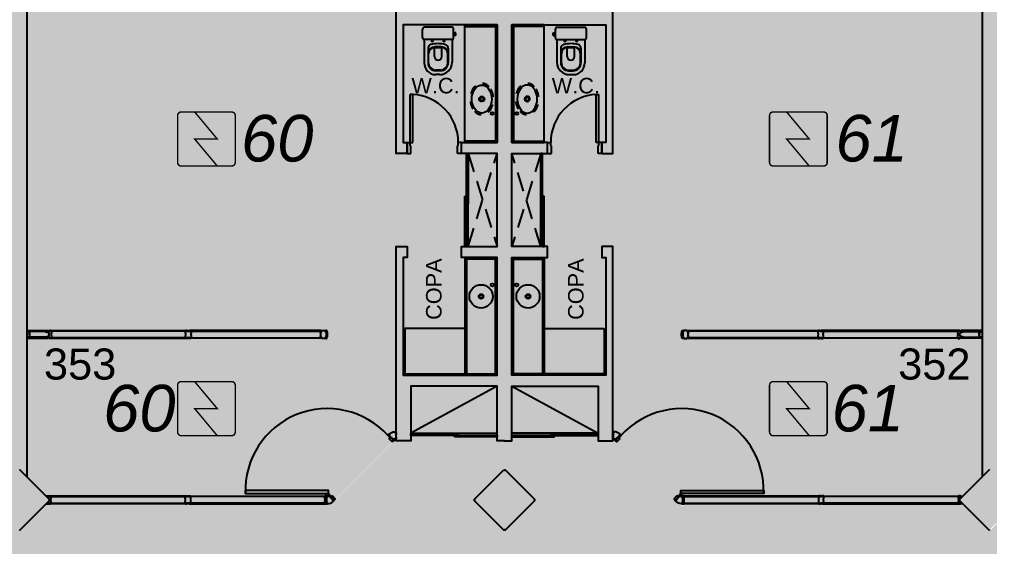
# Model space of a CAD drawing. Header units: metres. Extents: x -331 to 2982, y 362 to 2539.
# Drawn here: x 815.37 to 827.87, y 2226.21 to 2233 of the extents above; entities that cross this region are included whole.
import ezdxf

# ---------------------------------------------------------------- set-up
doc = ezdxf.new("R2010")
doc.units = ezdxf.units.M
for name, pattern in [('DASHED2', [0.375, 0.25, -0.125]), ('XR_BL2_3 PAV$0$CONTINUOUS', [0]), ('XR_BL2_3 PAV$0$HIDDEN', [0.375, 0.25, -0.125])]:
    doc.linetypes.add(name, pattern=pattern)
doc.layers.add('_corredores', color=251, linetype='Continuous', plot=False)
doc.layers.add('_salas', color=251, linetype='Continuous', plot=False)
for name, color, linetype in [('ALV', 251, 'Continuous'), ('CX', 251, 'Continuous'), ('DET. FUMAÇA', 1, 'Continuous'), ('Detector_antigo', 84, 'Continuous'), ('Div', 251, 'Continuous'), ('Est', 251, 'Continuous'), ('Mob', 251, 'Continuous'), ('Proj', 251, 'DASHED2'), ('Texto_Salas', 251, 'Continuous'), ('vid', 251, 'Continuous')]:
    doc.layers.add(name, color=color, linetype=linetype)
doc.styles.add('ARIAL', font='arial.ttf')
doc.styles.add('X3G_ENTITY_1416C41F', font='arial.ttf', dxfattribs={"height": 0.6})
doc.styles.add('X3G_ENTITY_1422846B', font='arial.ttf', dxfattribs={"height": 0.4})
doc.styles.add('X3G_ENTITY_142284FC', font='arial.ttf', dxfattribs={"height": 0.4})

# ---------------------------------------------------------------- blocks, each defined once
blk = doc.blocks.new('Detector de fumaça')
at = {"layer": 'DET. FUMAÇA', "linetype": 'Continuous', "lineweight": 15, "const_width": 0.0187}
blk.add_lwpolyline([(774.599, 539.816), (775.249, 539.816, -0.414214), (775.296, 539.769), (775.296, 539.167, -0.414214), (775.249, 539.12), (774.599, 539.12, -0.414214), (774.553, 539.167), (774.553, 539.769, -0.414214)], format="xyb", close=True, dxfattribs=at)
blk.add_lwpolyline([(774.773, 539.816), (775.064, 539.468), (774.773, 539.468), (775.064, 539.12)], dxfattribs=at)

msp = doc.modelspace()

# ---------------------------------------------------------------- hatches: boundary and pattern name
at = {"layer": '_corredores', "transparency": 33554508}
h = msp.add_hatch(color=256, dxfattribs=at)
h.dxf.hatch_style = 1
h.paths.add_polyline_path([(851.611, 2224.542), (870.381, 2224.542), (870.381, 2226.378), (870.191, 2226.378), (870.191, 2226.575), (870.005, 2226.762), (866.306, 2226.763), (866.29, 2226.729), (866.185, 2226.811), (865.424, 2227.572), (863.996, 2227.572), (862.567, 2227.572), (861.757, 2226.763), (861.722, 2226.763), (861.718, 2226.762), (861.705, 2226.761), (861.687, 2226.761), (858.092, 2226.763), (857.746, 2226.416), (857.399, 2226.763), (853.806, 2226.763), (853.79, 2226.729), (853.686, 2226.811), (852.924, 2227.572), (851.496, 2227.572), (849.749, 2227.572), (849.749, 2226.812), (849.609, 2226.812), (849.609, 2229.892), (844.805, 2229.892), (844.805, 2226.871), (844.864, 2226.812), (845.246, 2227.194), (845.628, 2226.812), (845.246, 2226.43), (844.805, 2226.871), (844.805, 2226.753), (844.815, 2226.763), (840.708, 2226.763), (840.376, 2226.43), (840.043, 2226.763), (836.436, 2226.763), (836.42, 2226.729), (836.316, 2226.811), (835.554, 2227.572), (834.126, 2227.572), (832.698, 2227.572), (831.888, 2226.763), (831.852, 2226.763), (831.849, 2226.762), (831.835, 2226.761), (831.817, 2226.761), (828.223, 2226.763), (827.876, 2226.416), (827.529, 2226.763), (823.936, 2226.763), (823.92, 2226.729), (823.815, 2226.811), (823.054, 2227.572), (821.626, 2227.572), (820.197, 2227.572), (819.387, 2226.763), (819.352, 2226.763), (819.348, 2226.762), (819.335, 2226.761), (819.317, 2226.761), (815.722, 2226.763), (815.376, 2226.416), (815.029, 2226.763), (811.436, 2226.763), (811.42, 2226.729), (811.315, 2226.811), (810.554, 2227.572), (809.126, 2227.572), (807.697, 2227.572), (806.887, 2226.763), (806.852, 2226.763), (806.848, 2226.762), (806.835, 2226.761), (806.817, 2226.761), (803.222, 2226.763), (802.876, 2226.416), (802.529, 2226.763), (798.936, 2226.763), (798.92, 2226.729), (798.815, 2226.811), (798.054, 2227.572), (796.626, 2227.572), (795.197, 2227.572), (794.387, 2226.763), (794.352, 2226.763), (794.348, 2226.762), (794.335, 2226.761), (794.317, 2226.761), (790.722, 2226.763), (790.376, 2226.416), (790.029, 2226.763), (786.436, 2226.763), (786.42, 2226.729), (786.315, 2226.811), (785.554, 2227.572), (784.126, 2227.572), (782.697, 2227.572), (781.887, 2226.763), (781.852, 2226.763), (781.848, 2226.762), (781.835, 2226.761), (781.817, 2226.761), (778.222, 2226.763), (777.876, 2226.416), (777.529, 2226.763), (773.936, 2226.763), (773.92, 2226.729), (773.816, 2226.811), (773.054, 2227.572), (771.626, 2227.572), (770.197, 2227.572), (769.387, 2226.763), (769.352, 2226.763), (769.348, 2226.762), (769.335, 2226.761), (769.317, 2226.761), (765.617, 2226.762), (765.431, 2226.575), (765.431, 2226.378), (765.241, 2226.378), (765.241, 2224.542), (770.086, 2224.542), (770.086, 2214.629), (770.226, 2214.629), (770.226, 2205.509), (767.338, 2205.509), (767.338, 2207.704), (766.211, 2207.704), (766.211, 2205.509), (751.111, 2205.509), (751.111, 2210.741), (749.911, 2210.741), (749.911, 2205.509), (746.061, 2205.509), (746.061, 2201.894), (748.431, 2201.894), (748.431, 2203.594), (748.031, 2203.594), (748.031, 2203.794), (754.456, 2203.794), (754.456, 2203.594), (754.131, 2203.594), (754.131, 2201.894), (754.456, 2201.894), (754.456, 2201.694), (754.456, 2201.169), (757.956, 2201.169), (757.956, 2203.569), (757.956, 2203.769), (768.011, 2203.769), (768.011, 2203.749), (768.816, 2203.749), (768.816, 2195.789), (767.986, 2195.789), (767.986, 2195.769), (762.346, 2195.769), (761.071, 2195.769), (761.071, 2193.044), (754.156, 2193.044), (752.481, 2193.044), (752.481, 2160.519), (752.481, 2157.069), (754.081, 2157.069), (754.081, 2160.544), (753.906, 2160.544), (753.906, 2163.419), (754.171, 2163.419), (754.171, 2187.629), (760.806, 2187.629), (760.806, 2187.719), (773.011, 2187.719), (775.861, 2187.719), (782.791, 2187.719), (782.791, 2190.319), (775.861, 2190.319), (772.986, 2190.319), (772.986, 2195.79), (771.756, 2195.789), (771.756, 2203.744), (773.121, 2203.744), (773.121, 2203.829), (845.141, 2203.829), (845.141, 2195.819), (845.261, 2195.819), (845.261, 2190.319), (839.761, 2190.319), (839.761, 2188.494), (845.261, 2188.494), (845.261, 2187.569), (849.661, 2187.569), (849.661, 2185.094), (852.261, 2185.094), (852.261, 2183.894), (853.061, 2183.894), (853.061, 2176.889), (852.261, 2176.889), (852.261, 2175.254), (853.061, 2175.254), (853.061, 2168.394), (852.261, 2168.394), (852.261, 2166.994), (853.061, 2166.994), (853.061, 2159.489), (825.261, 2159.489), (825.261, 2158.669), (814.561, 2158.669), (814.561, 2159.469), (811.031, 2159.469), (811.031, 2158.069), (813.081, 2158.069), (813.081, 2157.769), (812.881, 2157.769), (812.881, 2156.869), (827.081, 2156.869), (827.081, 2158.069), (854.661, 2158.069), (854.661, 2183.893), (855.756, 2183.893), (855.756, 2184.657), (854.661, 2184.657), (854.661, 2186.757), (855.756, 2186.757), (855.756, 2187.519), (852.011, 2187.519), (852.011, 2187.719), (870.321, 2187.719), (870.321, 2195.769), (866.411, 2195.769), (866.411, 2195.773), (852.411, 2195.789), (852.411, 2195.699), (852.411, 2190.369), (849.561, 2190.369), (849.561, 2205.509), (845.001, 2205.509), (845.001, 2208.659), (849.561, 2208.659), (849.561, 2208.919), (849.561, 2212.194), (852.211, 2212.194), (852.211, 2214.629), (851.611, 2214.629)])
h.paths.add_polyline_path([(845.931, 2221.609), (845.47, 2221.609), (845.47, 2222.029), (843.97, 2222.029), (843.97, 2221.609), (843.95, 2220.109), (845.93, 2220.109), (845.931, 2214.629), (846.008, 2214.629), (846.008, 2210.809), (843.811, 2210.809), (843.811, 2205.509), (835.011, 2205.509), (835.011, 2210.809), (833.811, 2210.809), (833.811, 2205.509), (825.011, 2205.509), (825.011, 2210.809), (823.811, 2210.809), (823.811, 2205.509), (815.011, 2205.509), (815.011, 2210.809), (813.811, 2210.809), (813.811, 2205.509), (805.011, 2205.509), (805.011, 2210.809), (803.811, 2210.809), (803.811, 2205.509), (795.011, 2205.509), (795.011, 2210.809), (793.811, 2210.809), (793.811, 2205.509), (785.011, 2205.509), (785.011, 2210.809), (783.811, 2210.809), (783.811, 2205.509), (775.011, 2205.509), (775.011, 2210.809), (773.981, 2210.809), (773.981, 2205.509), (773.196, 2205.509), (773.196, 2214.629), (773.126, 2214.629), (773.125, 2220.109), (775.146, 2220.109), (775.146, 2221.609), (775.126, 2221.609), (775.126, 2222.029), (773.626, 2222.029), (773.626, 2221.609), (773.166, 2221.609), (773.166, 2224.542), (845.931, 2224.541)], flags=16)
h.paths.add_polyline_path([(851.496, 2226.43), (851.114, 2226.812), (851.496, 2227.194), (851.878, 2226.812)], flags=16)
h.paths.add_polyline_path([(834.508, 2226.812), (834.126, 2226.43), (833.744, 2226.812), (834.126, 2227.194)], flags=16)
h.paths.add_polyline_path([(863.614, 2226.812), (863.996, 2227.194), (864.378, 2226.812), (863.996, 2226.43)], flags=16)
h.paths.add_polyline_path([(822.008, 2226.812), (821.626, 2226.43), (821.244, 2226.812), (821.626, 2227.194)], flags=16)
h.paths.add_polyline_path([(864.389, 2190.556), (864.551, 2190.634), (864.712, 2190.35), (866.013, 2191.248, -0.431733), (866.332, 2192.391), (865.598, 2193.79), (865.28, 2193.589), (865.172, 2193.734, -2.788173)], flags=16)
h.paths.add_polyline_path([(809.508, 2226.812), (809.126, 2226.43), (808.744, 2226.812), (809.126, 2227.194)], flags=16)
h.paths.add_polyline_path([(797.008, 2226.812), (796.626, 2226.43), (796.244, 2226.812), (796.626, 2227.194)], flags=16)
h.paths.add_polyline_path([(784.507, 2226.812), (784.126, 2226.43), (783.744, 2226.812), (784.126, 2227.194)], flags=16)
h.paths.add_polyline_path([(772.008, 2226.812), (771.626, 2226.43), (771.244, 2226.812), (771.626, 2227.194)], flags=16)
h.paths.add_polyline_path([(767.557, 2193.922), (767.41, 2193.819), (767.205, 2194.063), (766.31, 2193.169, -0.414214), (766.31, 2192.369), (767.205, 2191.475), (767.41, 2191.719), (767.557, 2191.616, -3.171595)], flags=16)
at = {"layer": '_salas', "transparency": 33554559}
h = msp.add_hatch(color=256, dxfattribs=at)
h.dxf.hatch_style = 1
h.paths.add_polyline_path([(870.379, 2237.729), (851.629, 2237.729), (851.629, 2239.284), (851.299, 2239.284), (851.299, 2237.729), (840.564, 2237.729), (840.564, 2239.284), (840.234, 2239.284), (840.234, 2237.729), (765.239, 2237.729), (765.239, 2226.38), (765.429, 2226.38), (765.429, 2226.577), (765.615, 2226.764), (769.35, 2226.765), (769.383, 2226.773), (769.434, 2226.814), (770.192, 2227.57), (770.205, 2227.583), (770.229, 2227.574), (771.624, 2227.574), (773.019, 2227.574), (773.043, 2227.583), (773.056, 2227.57), (773.814, 2226.814), (773.866, 2226.773), (773.898, 2226.765), (777.527, 2226.765), (777.867, 2226.425), (777.874, 2226.432), (778.221, 2226.765), (781.85, 2226.765), (781.882, 2226.773), (781.934, 2226.814), (782.692, 2227.57), (782.705, 2227.583), (782.729, 2227.574), (784.124, 2227.574), (785.519, 2227.574), (785.543, 2227.583), (785.556, 2227.57), (786.314, 2226.814), (786.365, 2226.773), (786.398, 2226.765), (790.027, 2226.765), (790.367, 2226.425), (790.374, 2226.432), (790.721, 2226.765), (794.35, 2226.765), (794.382, 2226.773), (794.434, 2226.814), (795.191, 2227.57), (795.205, 2227.583), (795.229, 2227.574), (796.624, 2227.574), (798.019, 2227.574), (798.043, 2227.583), (798.056, 2227.57), (798.814, 2226.814), (798.865, 2226.773), (798.898, 2226.765), (802.527, 2226.765), (802.867, 2226.425), (802.874, 2226.432), (803.221, 2226.765), (806.85, 2226.765), (806.882, 2226.773), (806.934, 2226.814), (807.691, 2227.57), (807.705, 2227.583), (807.729, 2227.574), (809.124, 2227.574), (810.519, 2227.574), (810.543, 2227.583), (810.556, 2227.57), (811.314, 2226.814), (811.365, 2226.773), (811.398, 2226.765), (815.027, 2226.765), (815.367, 2226.425), (815.374, 2226.432), (815.721, 2226.765), (819.35, 2226.765), (819.382, 2226.773), (819.434, 2226.814), (820.191, 2227.57), (820.204, 2227.583), (820.229, 2227.574), (821.624, 2227.574), (823.019, 2227.574), (823.043, 2227.583), (823.056, 2227.57), (823.814, 2226.814), (823.865, 2226.773), (823.898, 2226.765), (827.528, 2226.765), (827.867, 2226.425), (827.874, 2226.432), (828.221, 2226.765), (831.85, 2226.765), (831.883, 2226.773), (831.935, 2226.814), (832.692, 2227.57), (832.705, 2227.583), (832.729, 2227.574), (834.124, 2227.574), (835.519, 2227.574), (835.544, 2227.583), (835.557, 2227.57), (836.314, 2226.814), (836.366, 2226.773), (836.398, 2226.765), (840.042, 2226.765), (840.374, 2226.432), (840.707, 2226.765), (844.803, 2226.765), (844.803, 2229.894), (849.608, 2229.894), (849.608, 2226.814), (849.748, 2226.814), (849.748, 2227.574), (851.494, 2227.574), (852.889, 2227.574), (852.913, 2227.583), (852.926, 2227.57), (853.684, 2226.814), (853.736, 2226.773), (853.768, 2226.765), (857.397, 2226.765), (857.737, 2226.425), (857.744, 2226.432), (858.091, 2226.765), (861.72, 2226.765), (861.752, 2226.773), (861.804, 2226.814), (862.562, 2227.57), (862.575, 2227.583), (862.599, 2227.574), (863.994, 2227.574), (865.389, 2227.574), (865.413, 2227.583), (865.426, 2227.57), (866.184, 2226.814), (866.235, 2226.773), (866.268, 2226.765), (870.003, 2226.764), (870.189, 2226.577), (870.189, 2226.38), (870.379, 2226.38)])
h = msp.add_hatch(color=256, dxfattribs=at)
h.dxf.hatch_style = 1
h.paths.add_polyline_path([(797.006, 2226.814), (796.624, 2227.196), (796.242, 2226.814), (796.624, 2226.432)])
h.paths.add_polyline_path([(809.124, 2227.196), (808.742, 2226.814), (809.124, 2226.432), (809.506, 2226.814)])
h.paths.add_polyline_path([(822.006, 2226.814), (821.624, 2227.196), (821.242, 2226.814), (821.624, 2226.432)])

# ---------------------------------------------------------------- linework, layer by layer
at = {"layer": 'ALV'}
for p, q in [((815.469, 2235.113), (815.469, 2227.115)), ((827.779, 2235.113), (827.779, 2227.115))]:
    msp.add_line(p, q, dxfattribs=at)
for points in [[(821.624, 2227.574), (821.529, 2227.574), (821.529, 2228.279), (820.419, 2228.279), (820.419, 2227.574), (820.229, 2227.574), (820.229, 2230.074), (820.369, 2230.074), (820.369, 2229.934), (820.319, 2229.934), (820.319, 2228.419), (821.529, 2228.419), (821.529, 2229.934), (821.069, 2229.934), (821.069, 2230.074), (821.529, 2230.074), (821.529, 2231.274), (821.069, 2231.274), (821.069, 2231.414), (821.529, 2231.414), (821.529, 2232.929), (820.319, 2232.929), (820.319, 2231.414), (820.369, 2231.414), (820.369, 2231.274), (820.229, 2231.274), (820.229, 2234.724)], [(821.624, 2227.574), (821.719, 2227.574), (821.719, 2228.279), (822.829, 2228.279), (822.829, 2227.574), (823.019, 2227.574), (823.019, 2230.074), (822.879, 2230.074), (822.879, 2229.934), (822.929, 2229.934), (822.929, 2228.419), (821.719, 2228.419), (821.719, 2229.934), (822.179, 2229.934), (822.179, 2230.074), (821.719, 2230.074), (821.719, 2231.274), (822.179, 2231.274), (822.179, 2231.414), (821.719, 2231.414), (821.719, 2232.929), (822.929, 2232.929), (822.929, 2231.414), (822.879, 2231.414), (822.879, 2231.274), (823.019, 2231.274), (823.019, 2234.724)]]:
    msp.add_lwpolyline(points, dxfattribs=at)
at = {"layer": 'CX'}
for p, q in [((820.409, 2231.414), (820.409, 2232.033)), ((820.444, 2232.033), (820.409, 2232.033)), ((820.444, 2231.414), (820.444, 2232.033)), ((822.804, 2231.414), (822.804, 2232.033)), ((822.804, 2232.033), (822.839, 2232.033)), ((822.839, 2231.414), (822.839, 2232.033)), ((820.369, 2231.274), (820.369, 2231.414)), ((820.369, 2231.414), (820.409, 2231.414)), ((820.409, 2231.414), (820.444, 2231.414)), ((820.409, 2231.374), (820.409, 2231.414)), ((821.069, 2231.414), (821.029, 2231.414)), ((821.029, 2231.374), (821.029, 2231.414)), ((821.069, 2231.274), (821.069, 2231.414)), ((822.179, 2231.274), (822.179, 2231.414)), ((822.179, 2231.414), (822.219, 2231.414)), ((822.219, 2231.374), (822.219, 2231.414)), ((822.839, 2231.414), (822.804, 2231.414)), ((822.839, 2231.374), (822.839, 2231.414)), ((822.879, 2231.414), (822.839, 2231.414)), ((822.879, 2231.274), (822.879, 2231.414)), ((820.369, 2231.274), (820.419, 2231.274)), ((820.409, 2231.374), (820.419, 2231.374)), ((820.419, 2231.274), (820.419, 2231.374)), ((821.019, 2231.274), (821.019, 2231.374)), ((821.029, 2231.374), (821.019, 2231.374)), ((821.069, 2231.274), (821.019, 2231.274)), ((822.179, 2231.274), (822.229, 2231.274)), ((822.219, 2231.374), (822.229, 2231.374)), ((822.229, 2231.274), (822.229, 2231.374)), ((822.829, 2231.274), (822.829, 2231.374)), ((822.839, 2231.374), (822.829, 2231.374)), ((822.879, 2231.274), (822.829, 2231.274))]:
    msp.add_line(p, q, dxfattribs=at)
for points in [[(815.509, 2228.956), (815.506, 2228.967, 0.194954), (815.505, 2228.968), (815.504, 2228.969, -0.387702), (815.503, 2228.972), (815.505, 2228.975), (815.504, 2228.975), (815.502, 2228.971), (815.501, 2228.971), (815.501, 2228.978), (815.513, 2228.978), (815.513, 2228.979), (815.469, 2228.979), (815.469, 2228.909), (815.513, 2228.909), (815.513, 2228.911), (815.501, 2228.911), (815.501, 2228.917), (815.502, 2228.918), (815.504, 2228.914), (815.505, 2228.914), (815.503, 2228.917, -0.387702), (815.504, 2228.92), (815.505, 2228.921, 0.194954), (815.506, 2228.922), (815.509, 2228.932, 0.268551), (815.507, 2228.937), (815.499, 2228.942), (815.499, 2228.946), (815.507, 2228.952, 0.268551)], [(817.548, 2228.986), (817.552, 2228.986, -0.414214), (817.555, 2228.983), (817.555, 2228.989, -0.439162), (817.561, 2228.995), (817.579, 2228.995, -0.414214), (817.58, 2228.994), (817.58, 2228.994), (817.565, 2228.994), (817.565, 2228.987), (817.58, 2228.987, -0.322891), (817.585, 2228.981), (817.585, 2228.961, -0.13729), (817.585, 2228.958), (817.583, 2228.956, 0.13729), (817.582, 2228.953), (817.582, 2228.944), (817.582, 2228.935, 0.13729), (817.583, 2228.933), (817.585, 2228.93, -0.13729), (817.585, 2228.928), (817.585, 2228.907, -0.322891), (817.58, 2228.902), (817.565, 2228.902), (817.565, 2228.895), (817.58, 2228.895), (817.58, 2228.894, -0.414214), (817.579, 2228.893), (817.561, 2228.893, -0.439162), (817.555, 2228.9), (817.555, 2228.905, -0.414214), (817.552, 2228.902), (817.548, 2228.902, -0.414214), (817.545, 2228.905), (817.545, 2228.9, -0.439162), (817.539, 2228.893), (817.521, 2228.893, -0.414214), (817.52, 2228.894), (817.52, 2228.895), (817.535, 2228.895), (817.535, 2228.902), (817.52, 2228.902, -0.322891), (817.514, 2228.907), (817.514, 2228.928, -0.13729), (817.515, 2228.93), (817.517, 2228.933, 0.13729), (817.517, 2228.935), (817.517, 2228.944), (817.517, 2228.953, 0.13729), (817.517, 2228.956), (817.515, 2228.958, -0.13729), (817.514, 2228.961), (817.514, 2228.981, -0.322891), (817.52, 2228.987), (817.535, 2228.987), (817.535, 2228.994), (817.52, 2228.994), (817.52, 2228.994, -0.414214), (817.521, 2228.995), (817.539, 2228.995, -0.439162), (817.545, 2228.989), (817.545, 2228.983, -0.414214)], [(819.255, 2228.965), (819.255, 2228.962), (819.254, 2228.962, -0.414214), (819.253, 2228.962), (819.253, 2228.979), (819.268, 2228.979), (819.268, 2228.99, -0.414214), (819.273, 2228.995), (819.313, 2228.995, -0.414214), (819.318, 2228.99), (819.318, 2228.979), (819.333, 2228.979), (819.333, 2228.962, -0.414214), (819.333, 2228.962), (819.332, 2228.962), (819.332, 2228.963, 0.414214), (819.33, 2228.965), (819.328, 2228.965), (819.328, 2228.924), (819.33, 2228.924, 0.414214), (819.332, 2228.926), (819.332, 2228.927), (819.333, 2228.927, -0.414214), (819.333, 2228.926), (819.333, 2228.909), (819.318, 2228.909), (819.318, 2228.898, -0.414214), (819.313, 2228.893), (819.293, 2228.893), (819.273, 2228.893, -0.414214), (819.268, 2228.898), (819.268, 2228.909), (819.253, 2228.909), (819.253, 2228.926, -0.414214), (819.254, 2228.927), (819.255, 2228.927), (819.255, 2228.924), (819.258, 2228.924), (819.258, 2228.965)], [(819.328, 2228.893, 0.32019), (819.337, 2228.9, -0.002744), (819.341, 2228.911, 0.332744), (819.34, 2228.912, -0.702025), (819.341, 2228.916, 0.317833), (819.342, 2228.917, 0.05088), (819.344, 2228.944, 0.05088), (819.342, 2228.972, 0.317833), (819.341, 2228.973, -0.702025), (819.34, 2228.977, 0.332744), (819.341, 2228.978, -0.002744), (819.337, 2228.989, 0.32019), (819.328, 2228.995), (819.325, 2228.995, 0.414214), (819.32, 2228.99), (819.32, 2228.979), (819.333, 2228.979), (819.333, 2228.962, -0.414214), (819.333, 2228.962), (819.332, 2228.962), (819.332, 2228.963, 0.414214), (819.33, 2228.965), (819.328, 2228.965), (819.328, 2228.924), (819.33, 2228.924, 0.414214), (819.332, 2228.926), (819.332, 2228.927), (819.333, 2228.927, -0.414214), (819.333, 2228.926), (819.333, 2228.909), (819.32, 2228.909), (819.32, 2228.898, 0.414214), (819.325, 2228.893)], [(823.92, 2228.893, -0.32019), (823.911, 2228.9, 0.002744), (823.908, 2228.911, -0.332744), (823.908, 2228.912, 0.702025), (823.907, 2228.916, -0.317833), (823.907, 2228.917, -0.05088), (823.904, 2228.944, -0.05088), (823.907, 2228.972, -0.317833), (823.907, 2228.973, 0.702025), (823.908, 2228.977, -0.332744), (823.908, 2228.978, 0.002744), (823.911, 2228.989, -0.32019), (823.92, 2228.995), (823.923, 2228.995, -0.414214), (823.928, 2228.99), (823.928, 2228.979), (823.915, 2228.979), (823.915, 2228.962, 0.414214), (823.915, 2228.962), (823.916, 2228.962), (823.916, 2228.963, -0.414214), (823.918, 2228.965), (823.92, 2228.965), (823.92, 2228.924), (823.918, 2228.924, -0.414214), (823.916, 2228.926), (823.916, 2228.927), (823.915, 2228.927, 0.414214), (823.915, 2228.926), (823.915, 2228.909), (823.928, 2228.909), (823.928, 2228.898, -0.414214), (823.923, 2228.893)], [(823.993, 2228.965), (823.993, 2228.962), (823.994, 2228.962, 0.414214), (823.995, 2228.962), (823.995, 2228.979), (823.98, 2228.979), (823.98, 2228.99, 0.414214), (823.975, 2228.995), (823.935, 2228.995, 0.414214), (823.93, 2228.99), (823.93, 2228.979), (823.915, 2228.979), (823.915, 2228.962, 0.414214), (823.915, 2228.962), (823.916, 2228.962), (823.916, 2228.963, -0.414214), (823.918, 2228.965), (823.92, 2228.965), (823.92, 2228.924), (823.918, 2228.924, -0.414214), (823.916, 2228.926), (823.916, 2228.927), (823.915, 2228.927, 0.414214), (823.915, 2228.926), (823.915, 2228.909), (823.93, 2228.909), (823.93, 2228.898, 0.414214), (823.935, 2228.893), (823.955, 2228.893), (823.975, 2228.893, 0.414214), (823.98, 2228.898), (823.98, 2228.909), (823.995, 2228.909), (823.995, 2228.926, 0.414214), (823.994, 2228.927), (823.993, 2228.927), (823.993, 2228.924), (823.99, 2228.924), (823.99, 2228.965)], [(825.7, 2228.986), (825.696, 2228.986, 0.414214), (825.693, 2228.983), (825.693, 2228.989, 0.439162), (825.687, 2228.995), (825.669, 2228.995, 0.414214), (825.668, 2228.994), (825.668, 2228.994), (825.683, 2228.994), (825.683, 2228.987), (825.668, 2228.987, 0.322891), (825.663, 2228.981), (825.663, 2228.961, 0.13729), (825.663, 2228.958), (825.665, 2228.956, -0.13729), (825.666, 2228.953), (825.666, 2228.944), (825.666, 2228.935, -0.13729), (825.665, 2228.933), (825.663, 2228.93, 0.13729), (825.663, 2228.928), (825.663, 2228.907, 0.322891), (825.668, 2228.902), (825.683, 2228.902), (825.683, 2228.895), (825.668, 2228.895), (825.668, 2228.894, 0.414214), (825.669, 2228.893), (825.687, 2228.893, 0.439162), (825.693, 2228.9), (825.693, 2228.905, 0.414214), (825.696, 2228.902), (825.7, 2228.902, 0.414214), (825.703, 2228.905), (825.703, 2228.9, 0.439162), (825.709, 2228.893), (825.727, 2228.893, 0.414214), (825.728, 2228.894), (825.728, 2228.895), (825.713, 2228.895), (825.713, 2228.902), (825.728, 2228.902, 0.322891), (825.734, 2228.907), (825.734, 2228.928, 0.13729), (825.733, 2228.93), (825.731, 2228.933, -0.13729), (825.731, 2228.935), (825.731, 2228.944), (825.731, 2228.953, -0.13729), (825.731, 2228.956), (825.733, 2228.958, 0.13729), (825.734, 2228.961), (825.734, 2228.981, 0.322891), (825.728, 2228.987), (825.713, 2228.987), (825.713, 2228.994), (825.728, 2228.994), (825.728, 2228.994, 0.414214), (825.727, 2228.995), (825.709, 2228.995, 0.439162), (825.703, 2228.989), (825.703, 2228.983, 0.414214)], [(827.74, 2228.956), (827.742, 2228.967, -0.194954), (827.743, 2228.968), (827.745, 2228.969, 0.387702), (827.745, 2228.972), (827.744, 2228.975), (827.744, 2228.975), (827.746, 2228.971), (827.747, 2228.971), (827.747, 2228.978), (827.735, 2228.978), (827.735, 2228.979), (827.779, 2228.979), (827.779, 2228.909), (827.735, 2228.909), (827.735, 2228.911), (827.747, 2228.911), (827.747, 2228.917), (827.746, 2228.918), (827.744, 2228.914), (827.744, 2228.914), (827.745, 2228.917, 0.387702), (827.745, 2228.92), (827.743, 2228.921, -0.194954), (827.742, 2228.922), (827.74, 2228.932, -0.268551), (827.741, 2228.937), (827.749, 2228.942), (827.749, 2228.946), (827.741, 2228.952, -0.268551)], [(820.229, 2227.659, -0.414214), (820.228, 2227.658), (820.227, 2227.658), (820.227, 2227.659, 0.414214), (820.225, 2227.661), (820.224, 2227.661), (820.224, 2227.641), (820.224, 2227.621), (820.225, 2227.621, 0.414214), (820.227, 2227.622), (820.227, 2227.623), (820.228, 2227.623, -0.414214), (820.229, 2227.623), (820.229, 2227.606), (820.214, 2227.606), (820.214, 2227.595, -0.668179), (820.205, 2227.591), (820.197, 2227.599), (820.187, 2227.589), (820.175, 2227.601, -0.414214), (820.175, 2227.601), (820.175, 2227.602), (820.176, 2227.601, 0.414214), (820.179, 2227.601), (820.18, 2227.603), (820.151, 2227.631), (820.15, 2227.63, 0.414214), (820.15, 2227.627), (820.151, 2227.627), (820.15, 2227.626, -0.414214), (820.149, 2227.626), (820.137, 2227.638), (820.148, 2227.649), (820.14, 2227.657, -0.441105), (820.14, 2227.664, -0.152372), (820.208, 2227.692, -0.441105), (820.214, 2227.687), (820.214, 2227.676), (820.229, 2227.676)], [(823.019, 2227.659, 0.414214), (823.02, 2227.658), (823.021, 2227.658), (823.021, 2227.659, -0.414214), (823.023, 2227.661), (823.024, 2227.661), (823.024, 2227.641), (823.024, 2227.621), (823.023, 2227.621, -0.414214), (823.021, 2227.622), (823.021, 2227.623), (823.02, 2227.623, 0.414214), (823.019, 2227.623), (823.019, 2227.606), (823.034, 2227.606), (823.034, 2227.595, 0.668179), (823.043, 2227.591), (823.051, 2227.599), (823.061, 2227.589), (823.073, 2227.601, 0.414214), (823.073, 2227.601), (823.073, 2227.602), (823.072, 2227.601, -0.414214), (823.069, 2227.601), (823.068, 2227.603), (823.097, 2227.631), (823.098, 2227.63, -0.414214), (823.098, 2227.627), (823.097, 2227.627), (823.098, 2227.626, 0.414214), (823.099, 2227.626), (823.111, 2227.638), (823.1, 2227.649), (823.108, 2227.657, 0.441105), (823.108, 2227.664, 0.152372), (823.04, 2227.692, 0.441105), (823.034, 2227.687), (823.034, 2227.676), (823.019, 2227.676)], [(819.358, 2226.857), (819.351, 2226.864, -0.414214), (819.351, 2226.871), (819.36, 2226.88, -0.414214), (819.363, 2226.88), (819.371, 2226.872), (819.37, 2226.871), (819.37, 2226.871), (819.371, 2226.872), (819.371, 2226.872), (819.362, 2226.881, 0.294496), (819.36, 2226.882, -3.099483), (819.364, 2226.888), (819.366, 2226.886), (819.365, 2226.885), (819.386, 2226.864), (819.384, 2226.862), (819.374, 2226.872), (819.374, 2226.871), (819.383, 2226.863), (819.381, 2226.86), (819.381, 2226.86), (819.382, 2226.861), (819.39, 2226.853), (819.395, 2226.858), (819.396, 2226.855), (819.4, 2226.86), (819.398, 2226.86), (819.403, 2226.866, -0.414214), (819.406, 2226.866), (819.434, 2226.837, -0.414214), (819.434, 2226.814), (819.421, 2226.8, -0.422579), (819.414, 2226.801), (819.407, 2226.808), (819.418, 2226.818), (819.406, 2226.83, 0.414214), (819.405, 2226.83), (819.404, 2226.829), (819.405, 2226.829, -0.414214), (819.405, 2226.826), (819.404, 2226.825), (819.375, 2226.854), (819.376, 2226.855, -0.414214), (819.379, 2226.855), (819.379, 2226.854), (819.38, 2226.855, 0.414214), (819.38, 2226.855), (819.368, 2226.868)], [(823.89, 2226.857), (823.898, 2226.864, 0.414214), (823.898, 2226.871), (823.888, 2226.88, 0.414214), (823.886, 2226.88), (823.878, 2226.872), (823.879, 2226.871), (823.878, 2226.871), (823.877, 2226.872), (823.877, 2226.872), (823.886, 2226.881, -0.294496), (823.888, 2226.882, 3.099483), (823.884, 2226.888), (823.882, 2226.886), (823.883, 2226.885), (823.862, 2226.864), (823.864, 2226.862), (823.874, 2226.872), (823.874, 2226.871), (823.865, 2226.863), (823.868, 2226.86), (823.867, 2226.86), (823.866, 2226.861), (823.858, 2226.853), (823.853, 2226.858), (823.852, 2226.855), (823.848, 2226.86), (823.851, 2226.86), (823.845, 2226.866, 0.414214), (823.843, 2226.866), (823.814, 2226.837, 0.414214), (823.814, 2226.814), (823.827, 2226.8, 0.422579), (823.834, 2226.801), (823.841, 2226.808), (823.831, 2226.818), (823.843, 2226.83, -0.414214), (823.843, 2226.83), (823.844, 2226.829), (823.843, 2226.829, 0.414214), (823.843, 2226.826), (823.845, 2226.825), (823.873, 2226.854), (823.872, 2226.855, 0.414214), (823.87, 2226.855), (823.869, 2226.854), (823.868, 2226.855, -0.414214), (823.868, 2226.855), (823.88, 2226.868)], [(815.748, 2226.792), (815.763, 2226.807), (815.756, 2226.814), (815.763, 2226.821), (815.748, 2226.837), (815.748, 2226.859, -0.439162), (815.754, 2226.866), (815.772, 2226.866, -0.414214), (815.773, 2226.865), (815.773, 2226.864), (815.758, 2226.864), (815.758, 2226.857), (815.772, 2226.857, -0.322891), (815.778, 2226.852), (815.778, 2226.831, -0.13729), (815.777, 2226.829), (815.776, 2226.826, 0.13729), (815.775, 2226.823), (815.775, 2226.815), (815.775, 2226.806, 0.13729), (815.776, 2226.803), (815.777, 2226.8, -0.13729), (815.778, 2226.798), (815.778, 2226.778, -0.322891), (815.772, 2226.772), (815.758, 2226.772), (815.758, 2226.765), (815.773, 2226.765), (815.773, 2226.765, -0.414214), (815.772, 2226.764), (815.754, 2226.764, -0.439162), (815.748, 2226.77)], [(817.543, 2226.857), (817.547, 2226.857, -0.414214), (817.55, 2226.854), (817.55, 2226.859, -0.439162), (817.556, 2226.866), (817.574, 2226.866, -0.414214), (817.575, 2226.865), (817.575, 2226.864), (817.56, 2226.864), (817.56, 2226.857), (817.575, 2226.857, -0.322891), (817.58, 2226.852), (817.58, 2226.831, -0.13729), (817.58, 2226.829), (817.578, 2226.826, 0.13729), (817.577, 2226.823), (817.577, 2226.815), (817.577, 2226.806, 0.13729), (817.578, 2226.803), (817.58, 2226.8, -0.13729), (817.58, 2226.798), (817.58, 2226.778, -0.322891), (817.575, 2226.772), (817.56, 2226.772), (817.56, 2226.765), (817.575, 2226.765), (817.575, 2226.765, -0.414214), (817.574, 2226.764), (817.556, 2226.764, -0.439162), (817.55, 2226.77), (817.55, 2226.776, -0.414214), (817.547, 2226.773), (817.543, 2226.773, -0.414214), (817.54, 2226.776), (817.54, 2226.77, -0.439162), (817.534, 2226.764), (817.516, 2226.764, -0.414214), (817.515, 2226.765), (817.515, 2226.765), (817.53, 2226.765), (817.53, 2226.772), (817.515, 2226.772, -0.322891), (817.509, 2226.778), (817.509, 2226.798, -0.13729), (817.51, 2226.8), (817.512, 2226.803, 0.13729), (817.512, 2226.806), (817.512, 2226.815), (817.512, 2226.823, 0.13729), (817.512, 2226.826), (817.51, 2226.829, -0.13729), (817.509, 2226.831), (817.509, 2226.852, -0.322891), (817.515, 2226.857), (817.53, 2226.857), (817.53, 2226.864), (817.515, 2226.864), (817.515, 2226.865, -0.414214), (817.516, 2226.866), (817.534, 2226.866, -0.439162), (817.54, 2226.859), (817.54, 2226.854, -0.414214)], [(819.309, 2226.798, -0.13729), (819.309, 2226.801), (819.311, 2226.804, 0.13729), (819.312, 2226.806), (819.312, 2226.815), (819.312, 2226.824, 0.13729), (819.311, 2226.827), (819.309, 2226.829, -0.13729), (819.309, 2226.832), (819.309, 2226.852, -0.322891), (819.314, 2226.857), (819.329, 2226.857), (819.329, 2226.865), (819.314, 2226.865), (819.314, 2226.865, -0.414214), (819.315, 2226.866), (819.333, 2226.866, -0.439162), (819.339, 2226.86), (819.339, 2226.85), (819.326, 2226.85), (819.326, 2226.833, 0.414214), (819.327, 2226.833), (819.328, 2226.833), (819.328, 2226.834, -0.414214), (819.329, 2226.835), (819.331, 2226.835), (819.331, 2226.815), (819.331, 2226.795), (819.329, 2226.795, -0.414214), (819.328, 2226.797), (819.328, 2226.798), (819.327, 2226.798, 0.414214), (819.326, 2226.797), (819.326, 2226.78), (819.339, 2226.78), (819.339, 2226.77, -0.439162), (819.333, 2226.763), (819.315, 2226.763, -0.414214), (819.314, 2226.764), (819.314, 2226.764), (819.329, 2226.764), (819.329, 2226.772), (819.314, 2226.772, -0.322891), (819.309, 2226.777)], [(819.326, 2226.78), (819.341, 2226.78), (819.341, 2226.769, 0.440902), (819.347, 2226.764, 0.152386), (819.414, 2226.792, 0.440902), (819.415, 2226.8), (819.407, 2226.807), (819.418, 2226.818), (819.406, 2226.83, 0.414214), (819.405, 2226.83), (819.404, 2226.829), (819.405, 2226.829, -0.414214), (819.405, 2226.826), (819.404, 2226.825), (819.375, 2226.854), (819.376, 2226.855, -0.414214), (819.379, 2226.855), (819.379, 2226.854), (819.38, 2226.855, 0.414214), (819.38, 2226.855), (819.368, 2226.868), (819.357, 2226.857), (819.35, 2226.865, 0.668179), (819.341, 2226.861), (819.341, 2226.85), (819.326, 2226.85), (819.326, 2226.833, 0.414214), (819.327, 2226.833), (819.328, 2226.833), (819.328, 2226.834, -0.414214), (819.329, 2226.835), (819.331, 2226.835), (819.331, 2226.815), (819.331, 2226.795), (819.329, 2226.795, -0.414214), (819.328, 2226.797), (819.328, 2226.798), (819.327, 2226.798, 0.414214), (819.326, 2226.797)], [(823.922, 2226.78), (823.907, 2226.78), (823.907, 2226.769, -0.440902), (823.902, 2226.764, -0.152386), (823.834, 2226.792, -0.440902), (823.833, 2226.8), (823.841, 2226.807), (823.831, 2226.818), (823.843, 2226.83, -0.414214), (823.843, 2226.83), (823.844, 2226.829), (823.843, 2226.829, 0.414214), (823.843, 2226.826), (823.845, 2226.825), (823.873, 2226.854), (823.872, 2226.855, 0.414214), (823.87, 2226.855), (823.869, 2226.854), (823.868, 2226.855, -0.414214), (823.868, 2226.855), (823.88, 2226.868), (823.891, 2226.857), (823.899, 2226.865, -0.668179), (823.907, 2226.861), (823.907, 2226.85), (823.922, 2226.85), (823.922, 2226.833, -0.414214), (823.922, 2226.833), (823.921, 2226.833), (823.921, 2226.834, 0.414214), (823.919, 2226.835), (823.917, 2226.835), (823.917, 2226.815), (823.917, 2226.795), (823.919, 2226.795, 0.414214), (823.921, 2226.797), (823.921, 2226.798), (823.922, 2226.798, -0.414214), (823.922, 2226.797)], [(823.94, 2226.798, 0.13729), (823.939, 2226.801), (823.937, 2226.804, -0.13729), (823.937, 2226.806), (823.937, 2226.815), (823.937, 2226.824, -0.13729), (823.937, 2226.827), (823.939, 2226.829, 0.13729), (823.94, 2226.832), (823.94, 2226.852, 0.322891), (823.934, 2226.857), (823.919, 2226.857), (823.919, 2226.865), (823.934, 2226.865), (823.934, 2226.865, 0.414214), (823.933, 2226.866), (823.915, 2226.866, 0.439162), (823.909, 2226.86), (823.909, 2226.85), (823.922, 2226.85), (823.922, 2226.833, -0.414214), (823.922, 2226.833), (823.921, 2226.833), (823.921, 2226.834, 0.414214), (823.919, 2226.835), (823.917, 2226.835), (823.917, 2226.815), (823.917, 2226.795), (823.919, 2226.795, 0.414214), (823.921, 2226.797), (823.921, 2226.798), (823.922, 2226.798, -0.414214), (823.922, 2226.797), (823.922, 2226.78), (823.909, 2226.78), (823.909, 2226.77, 0.439162), (823.915, 2226.763), (823.933, 2226.763, 0.414214), (823.934, 2226.764), (823.934, 2226.764), (823.919, 2226.764), (823.919, 2226.772), (823.934, 2226.772, 0.322891), (823.94, 2226.777)], [(825.705, 2226.857), (825.701, 2226.857, 0.414214), (825.698, 2226.854), (825.698, 2226.859, 0.439162), (825.692, 2226.866), (825.674, 2226.866, 0.414214), (825.673, 2226.865), (825.673, 2226.864), (825.688, 2226.864), (825.688, 2226.857), (825.673, 2226.857, 0.322891), (825.668, 2226.852), (825.668, 2226.831, 0.13729), (825.668, 2226.829), (825.67, 2226.826, -0.13729), (825.671, 2226.823), (825.671, 2226.815), (825.671, 2226.806, -0.13729), (825.67, 2226.803), (825.668, 2226.8, 0.13729), (825.668, 2226.798), (825.668, 2226.778, 0.322891), (825.673, 2226.772), (825.688, 2226.772), (825.688, 2226.765), (825.673, 2226.765), (825.673, 2226.765, 0.414214), (825.674, 2226.764), (825.692, 2226.764, 0.439162), (825.698, 2226.77), (825.698, 2226.776, 0.414214), (825.701, 2226.773), (825.705, 2226.773, 0.414214), (825.708, 2226.776), (825.708, 2226.77, 0.439162), (825.714, 2226.764), (825.732, 2226.764, 0.414214), (825.733, 2226.765), (825.733, 2226.765), (825.718, 2226.765), (825.718, 2226.772), (825.733, 2226.772, 0.322891), (825.739, 2226.778), (825.739, 2226.798, 0.13729), (825.738, 2226.8), (825.736, 2226.803, -0.13729), (825.736, 2226.806), (825.736, 2226.815), (825.736, 2226.823, -0.13729), (825.736, 2226.826), (825.738, 2226.829, 0.13729), (825.739, 2226.831), (825.739, 2226.852, 0.322891), (825.733, 2226.857), (825.718, 2226.857), (825.718, 2226.864), (825.733, 2226.864), (825.733, 2226.865, 0.414214), (825.732, 2226.866), (825.714, 2226.866, 0.439162), (825.708, 2226.859), (825.708, 2226.854, 0.414214)], [(827.501, 2226.792), (827.485, 2226.807), (827.492, 2226.814), (827.485, 2226.821), (827.501, 2226.837), (827.501, 2226.859, 0.439162), (827.495, 2226.866), (827.477, 2226.866, 0.414214), (827.476, 2226.865), (827.476, 2226.864), (827.491, 2226.864), (827.491, 2226.857), (827.476, 2226.857, 0.322891), (827.47, 2226.852), (827.47, 2226.831, 0.13729), (827.471, 2226.829), (827.472, 2226.826, -0.13729), (827.473, 2226.823), (827.473, 2226.815), (827.473, 2226.806, -0.13729), (827.472, 2226.803), (827.471, 2226.8, 0.13729), (827.47, 2226.798), (827.47, 2226.778, 0.322891), (827.476, 2226.772), (827.491, 2226.772), (827.491, 2226.765), (827.476, 2226.765), (827.476, 2226.765, 0.414214), (827.477, 2226.764), (827.495, 2226.764, 0.439162), (827.501, 2226.77)]]:
    msp.add_lwpolyline(points, format="xyb", close=True, dxfattribs=at)
at = {"layer": 'CX', "linetype": 'XR_BL2_3 PAV$0$CONTINUOUS'}
for points in [[(815.779, 2228.893), (815.761, 2228.893, -0.420879), (815.755, 2228.9), (815.755, 2228.91), (815.735, 2228.91), (815.735, 2228.915), (815.731, 2228.915), (815.73, 2228.913, -0.414214), (815.727, 2228.91), (815.719, 2228.91), (815.712, 2228.91), (815.712, 2228.911), (815.719, 2228.911), (815.727, 2228.911, 0.414214), (815.729, 2228.913), (815.729, 2228.915, -0.414214), (815.73, 2228.916), (815.738, 2228.917, 0.212526), (815.739, 2228.918), (815.739, 2228.919), (815.74, 2228.918), (815.739, 2228.917, -0.204506), (815.738, 2228.916), (815.737, 2228.916), (815.737, 2228.911), (815.75, 2228.911), (815.75, 2228.927), (815.759, 2228.927), (815.759, 2228.947), (815.759, 2228.962), (815.75, 2228.962), (815.75, 2228.978), (815.737, 2228.978), (815.737, 2228.973), (815.738, 2228.973, -0.204506), (815.739, 2228.972), (815.74, 2228.971), (815.739, 2228.97), (815.739, 2228.971, 0.212526), (815.738, 2228.972), (815.73, 2228.973, -0.414214), (815.729, 2228.974), (815.729, 2228.976, 0.414214), (815.727, 2228.978), (815.723, 2228.978), (815.712, 2228.978), (815.712, 2228.979), (815.723, 2228.979), (815.727, 2228.979, -0.414214), (815.73, 2228.976), (815.731, 2228.974), (815.735, 2228.974), (815.735, 2228.98), (815.755, 2228.98), (815.755, 2228.989, -0.420879), (815.761, 2228.996), (815.779, 2228.996, -0.414214), (815.78, 2228.995), (815.78, 2228.994), (815.765, 2228.994), (815.765, 2228.987), (815.78, 2228.987, -0.322891), (815.786, 2228.982), (815.786, 2228.961, -0.13729), (815.785, 2228.959), (815.784, 2228.956, 0.13729), (815.783, 2228.954), (815.783, 2228.944), (815.783, 2228.935, 0.13729), (815.784, 2228.933), (815.785, 2228.93, -0.13729), (815.786, 2228.928), (815.786, 2228.907, -0.322891), (815.78, 2228.902), (815.765, 2228.902), (815.765, 2228.895), (815.78, 2228.895), (815.78, 2228.894, -0.414214)], [(827.469, 2228.893), (827.487, 2228.893, 0.420879), (827.493, 2228.9), (827.493, 2228.91), (827.513, 2228.91), (827.513, 2228.915), (827.518, 2228.915), (827.518, 2228.913, 0.414214), (827.521, 2228.91), (827.53, 2228.91), (827.536, 2228.91), (827.536, 2228.911), (827.53, 2228.911), (827.521, 2228.911, -0.414214), (827.519, 2228.913), (827.519, 2228.915, 0.414214), (827.518, 2228.916), (827.511, 2228.917, -0.212526), (827.509, 2228.918), (827.509, 2228.919), (827.508, 2228.918), (827.509, 2228.917, 0.204506), (827.51, 2228.916), (827.511, 2228.916), (827.511, 2228.911), (827.498, 2228.911), (827.498, 2228.927), (827.489, 2228.927), (827.489, 2228.947), (827.489, 2228.962), (827.498, 2228.962), (827.498, 2228.978), (827.511, 2228.978), (827.511, 2228.973), (827.51, 2228.973, 0.204506), (827.509, 2228.972), (827.508, 2228.971), (827.509, 2228.97), (827.509, 2228.971, -0.212526), (827.511, 2228.972), (827.518, 2228.973, 0.414214), (827.519, 2228.974), (827.519, 2228.976, -0.414214), (827.521, 2228.978), (827.525, 2228.978), (827.536, 2228.978), (827.536, 2228.979), (827.525, 2228.979), (827.521, 2228.979, 0.414214), (827.518, 2228.976), (827.518, 2228.974), (827.513, 2228.974), (827.513, 2228.98), (827.493, 2228.98), (827.493, 2228.989, 0.420879), (827.487, 2228.996), (827.469, 2228.996, 0.414214), (827.468, 2228.995), (827.468, 2228.994), (827.483, 2228.994), (827.483, 2228.987), (827.468, 2228.987, 0.322891), (827.462, 2228.982), (827.462, 2228.961, 0.13729), (827.463, 2228.959), (827.465, 2228.956, -0.13729), (827.465, 2228.954), (827.465, 2228.944), (827.465, 2228.935, -0.13729), (827.465, 2228.933), (827.463, 2228.93, 0.13729), (827.462, 2228.928), (827.462, 2228.907, 0.322891), (827.468, 2228.902), (827.483, 2228.902), (827.483, 2228.895), (827.468, 2228.895), (827.468, 2228.894, 0.414214)]]:
    msp.add_lwpolyline(points, format="xyb", close=True, dxfattribs=at)
for points in [[(820.123, 2227.643, -0.414214), (820.123, 2227.646), (820.132, 2227.655, -0.414214), (820.14, 2227.655), (820.147, 2227.648), (820.144, 2227.645), (820.143, 2227.646), (820.145, 2227.648), (820.138, 2227.654, 0.414214), (820.134, 2227.654), (820.124, 2227.645, 0.414214), (820.124, 2227.645), (820.129, 2227.64), (820.131, 2227.642, -0.414214), (820.133, 2227.642), (820.188, 2227.587), (820.198, 2227.597), (820.205, 2227.59, -0.422579), (820.205, 2227.583), (820.192, 2227.57, -0.414214), (820.168, 2227.57), (820.139, 2227.6, -0.414214), (820.139, 2227.602), (820.144, 2227.608), (820.145, 2227.605), (820.149, 2227.609), (820.146, 2227.61), (820.152, 2227.615), (820.124, 2227.643)], [(823.125, 2227.643, 0.414214), (823.125, 2227.646), (823.116, 2227.655, 0.414214), (823.109, 2227.655), (823.101, 2227.648), (823.104, 2227.645), (823.105, 2227.646), (823.103, 2227.648), (823.11, 2227.654, -0.414214), (823.115, 2227.654), (823.124, 2227.645, -0.414214), (823.124, 2227.645), (823.119, 2227.64), (823.117, 2227.642, 0.414214), (823.116, 2227.642), (823.061, 2227.587), (823.05, 2227.597), (823.044, 2227.59, 0.422579), (823.043, 2227.583), (823.057, 2227.57, 0.414214), (823.08, 2227.57), (823.109, 2227.6, 0.414214), (823.109, 2227.602), (823.104, 2227.608), (823.103, 2227.605), (823.099, 2227.609), (823.102, 2227.61), (823.096, 2227.615), (823.124, 2227.643)]]:
    msp.add_lwpolyline(points, format="xyb", dxfattribs=at)
at = {"layer": 'CX'}
for points in [[(820.419, 2227.644), (820.419, 2227.664), (821.029, 2227.664), (821.029, 2227.644)], [(820.979, 2227.624), (820.979, 2227.644), (821.529, 2227.644), (821.529, 2227.624)], [(822.269, 2227.624), (822.269, 2227.644), (821.719, 2227.644), (821.719, 2227.624)], [(822.829, 2227.644), (822.829, 2227.664), (822.219, 2227.664), (822.219, 2227.644)], [(819.355, 2226.895), (819.355, 2226.933), (818.285, 2226.933), (818.285, 2226.895)], [(823.894, 2226.895), (823.894, 2226.933), (824.964, 2226.933), (824.964, 2226.895)]]:
    msp.add_lwpolyline(points, close=True, dxfattribs=at)
for points in [[(815.748, 2226.837), (815.748, 2226.864), (815.72, 2226.864)], [(815.72, 2226.764), (815.748, 2226.764), (815.748, 2226.792)], [(827.501, 2226.837), (827.501, 2226.864), (827.528, 2226.864)], [(827.528, 2226.764), (827.501, 2226.764), (827.501, 2226.792)]]:
    msp.add_lwpolyline(points, dxfattribs=at)
at = {"layer": 'CX', "color": 251, "true_color": 0x606060}
for centre, radius, start, end in [((820.409, 2231.414), 0.62, 0, 86.7638), ((822.839, 2231.414), 0.62, 93.2362, 180), ((819.341, 2226.932), 1.057, 42.2667, 181.8592), ((823.907, 2226.932), 1.057, 358.1408, 137.7333)]:
    msp.add_arc(centre, radius, start, end, dxfattribs=at)
at = {"layer": 'Div', "linetype": 'ByBlock'}
for points in [[(815.74, 2228.98), (815.475, 2228.98), (815.475, 2228.995), (815.74, 2228.995)], [(815.74, 2228.909), (815.475, 2228.909), (815.475, 2228.894), (815.74, 2228.894)], [(827.508, 2228.98), (827.773, 2228.98), (827.773, 2228.995), (827.508, 2228.995)], [(827.508, 2228.909), (827.773, 2228.909), (827.773, 2228.894), (827.508, 2228.894)]]:
    msp.add_lwpolyline(points, close=True, dxfattribs=at)
at = {"layer": 'Est'}
for points in [[(815.374, 2226.432), (815.381, 2226.425), (815.763, 2226.807), (815.756, 2226.814), (815.763, 2226.821), (815.381, 2227.203), (815.374, 2227.196)], [(827.874, 2226.432), (827.867, 2226.425), (827.485, 2226.807), (827.492, 2226.814), (827.485, 2226.821), (827.867, 2227.203), (827.874, 2227.196)]]:
    msp.add_lwpolyline(points, dxfattribs=at)
at = {"layer": 'Est', "color": 251}
msp.add_lwpolyline([(821.617, 2227.203), (821.624, 2227.196), (821.631, 2227.203), (822.013, 2226.821), (822.006, 2226.814), (822.013, 2226.807), (821.631, 2226.425), (821.624, 2226.432), (821.617, 2226.425), (821.235, 2226.807), (821.242, 2226.814), (821.235, 2226.821)], close=True, dxfattribs=at)
at = {"layer": 'Mob'}
for p, q in [((820.944, 2232.899), (820.594, 2232.899)), ((822.304, 2232.899), (822.654, 2232.899)), ((820.569, 2232.764), (820.569, 2232.874)), ((820.969, 2232.764), (820.969, 2232.874)), ((820.984, 2232.824), (820.969, 2232.824)), ((820.984, 2232.794), (820.969, 2232.794)), ((820.999, 2232.827), (820.984, 2232.827)), ((820.984, 2232.792), (820.984, 2232.827)), ((820.999, 2232.792), (820.984, 2232.792)), ((820.999, 2232.792), (820.999, 2232.827)), ((822.249, 2232.827), (822.264, 2232.827)), ((822.249, 2232.792), (822.249, 2232.827)), ((822.249, 2232.792), (822.264, 2232.792)), ((822.264, 2232.792), (822.264, 2232.827)), ((822.264, 2232.824), (822.279, 2232.824)), ((822.264, 2232.794), (822.279, 2232.794)), ((822.279, 2232.764), (822.279, 2232.874)), ((822.679, 2232.764), (822.679, 2232.874)), ((820.589, 2232.74), (820.589, 2232.439)), ((820.944, 2232.739), (820.594, 2232.739)), ((820.807, 2232.647), (820.731, 2232.647)), ((820.807, 2232.643), (820.732, 2232.643)), ((820.949, 2232.74), (820.949, 2232.449)), ((822.299, 2232.74), (822.299, 2232.449)), ((822.304, 2232.739), (822.654, 2232.739)), ((822.441, 2232.647), (822.517, 2232.647)), ((822.442, 2232.643), (822.517, 2232.643)), ((822.659, 2232.74), (822.659, 2232.439)), ((820.639, 2232.628), (820.639, 2232.555)), ((820.639, 2232.555), (820.639, 2232.439)), ((820.647, 2232.438), (820.647, 2232.558)), ((820.721, 2232.522), (820.721, 2232.628)), ((820.817, 2232.522), (820.817, 2232.628)), ((820.892, 2232.438), (820.892, 2232.558)), ((820.899, 2232.628), (820.899, 2232.555)), ((820.899, 2232.555), (820.899, 2232.439)), ((822.349, 2232.628), (822.349, 2232.555)), ((822.349, 2232.555), (822.349, 2232.439)), ((822.357, 2232.438), (822.357, 2232.558)), ((822.431, 2232.522), (822.431, 2232.628)), ((822.527, 2232.522), (822.527, 2232.628)), ((822.602, 2232.438), (822.602, 2232.558)), ((822.609, 2232.628), (822.609, 2232.555)), ((822.609, 2232.555), (822.609, 2232.439)), ((820.802, 2232.348), (820.737, 2232.348)), ((820.799, 2232.339), (820.739, 2232.339)), ((820.789, 2232.289), (820.739, 2232.289)), ((822.447, 2232.348), (822.512, 2232.348)), ((822.449, 2232.339), (822.509, 2232.339)), ((822.459, 2232.289), (822.509, 2232.289)), ((821.154, 2230.074), (821.154, 2231.274)), ((822.094, 2230.074), (822.094, 2231.274)), ((821.114, 2229.019), (820.339, 2229.019)), ((822.134, 2229.019), (822.909, 2229.019)), ((821.529, 2228.279), (820.419, 2227.674)), ((821.719, 2228.279), (822.829, 2227.674)), ((820.419, 2227.674), (821.529, 2227.674)), ((822.829, 2227.674), (821.719, 2227.674))]:
    msp.add_line(p, q, dxfattribs=at)
at = {"layer": 'Mob', "ltscale": 0.05}
for p, q in [((821.134, 2229.914), (821.134, 2228.439)), ((822.114, 2229.914), (822.114, 2228.439))]:
    msp.add_line(p, q, dxfattribs=at)
at = {"layer": 'Mob'}
for points in [[(821.114, 2232.929), (821.114, 2232.929), (821.529, 2232.929), (821.529, 2231.414), (821.114, 2231.414), (821.114, 2232.929)], [(821.114, 2232.909), (821.509, 2232.909), (821.509, 2231.434), (821.114, 2231.434)], [(822.134, 2232.929), (822.134, 2232.929), (821.719, 2232.929), (821.719, 2231.414), (822.134, 2231.414), (822.134, 2232.929)], [(822.134, 2232.909), (821.739, 2232.909), (821.739, 2231.434), (822.134, 2231.434)], [(820.339, 2229.019), (820.339, 2228.439), (821.509, 2228.439), (821.509, 2229.914), (821.114, 2229.914)], [(821.114, 2228.419), (821.114, 2228.419), (821.529, 2228.419), (821.529, 2229.934), (821.114, 2229.934), (821.114, 2228.419)], [(822.134, 2228.419), (822.134, 2228.419), (821.719, 2228.419), (821.719, 2229.934), (822.134, 2229.934), (822.134, 2228.419)], [(822.909, 2229.019), (822.909, 2228.439), (821.739, 2228.439), (821.739, 2229.914), (822.134, 2229.914)]]:
    msp.add_lwpolyline(points, dxfattribs=at)
at = {"layer": 'Mob', "linetype": 'XR_BL2_3 PAV$0$HIDDEN', "ltscale": 0.05}
for points in [[(821.237, 2232.131, -0.471699), (821.426, 2232.131)], [(822.011, 2232.131, 0.471699), (821.822, 2232.131)], [(821.237, 2231.818, -0.358975), (821.237, 2232.131)], [(821.426, 2232.131, -0.359179), (821.426, 2231.818)], [(821.822, 2232.131, 0.359179), (821.822, 2231.818)], [(822.011, 2231.818, 0.358975), (822.011, 2232.131)], [(821.426, 2231.818, -0.472393), (821.237, 2231.818)], [(821.822, 2231.818, 0.472393), (822.011, 2231.818)]]:
    msp.add_lwpolyline(points, format="xyb", dxfattribs=at)
at = {"layer": 'Mob'}
for points in [[(821.253, 2232.118, -0.471701), (821.41, 2232.118)], [(821.995, 2232.118, 0.471701), (821.838, 2232.118)], [(821.253, 2231.831, -0.358974), (821.253, 2232.118)], [(821.41, 2232.118, -0.359169), (821.41, 2231.831)], [(821.838, 2232.118, 0.359169), (821.838, 2231.831)], [(821.995, 2231.831, 0.358974), (821.995, 2232.118)], [(821.309, 2231.974, -1), (821.354, 2231.974)], [(821.354, 2231.974, -1), (821.309, 2231.974)], [(821.939, 2231.974, 1), (821.894, 2231.974)], [(821.894, 2231.974, 1), (821.939, 2231.974)], [(821.41, 2231.831, -0.472527), (821.253, 2231.831)], [(821.838, 2231.831, 0.472527), (821.995, 2231.831)]]:
    msp.add_lwpolyline(points, format="xyb", dxfattribs=at)
for points in [[(821.332, 2231.941, -1.732057), (821.361, 2231.991, -0.577348)], [(821.917, 2231.941, 1.732057), (821.887, 2231.991, 0.577348)]]:
    msp.add_lwpolyline(points, format="xyb", close=True, dxfattribs=at)
for points in [[(821.134, 2231.274), (821.154, 2231.274), (821.154, 2230.624), (821.134, 2230.624)], [(822.114, 2231.274), (822.094, 2231.274), (822.094, 2230.624), (822.114, 2230.624)], [(821.114, 2230.724), (821.134, 2230.724), (821.134, 2230.074), (821.114, 2230.074)], [(822.134, 2230.724), (822.114, 2230.724), (822.114, 2230.074), (822.134, 2230.074)]]:
    msp.add_lwpolyline(points, close=True, dxfattribs=at)
for centre, radius in [((820.694, 2232.72), 0.0075), ((820.844, 2232.72), 0.0075), ((822.404, 2232.72), 0.0075), ((822.554, 2232.72), 0.0075), ((821.464, 2231.787), 0.0175), ((821.784, 2231.787), 0.0175), ((821.322, 2229.434), 0.15), ((821.468, 2229.581), 0.0203), ((821.78, 2229.581), 0.0203), ((821.927, 2229.434), 0.15), ((821.322, 2229.434), 0.0303), ((821.322, 2229.434), 0.0203), ((821.927, 2229.434), 0.0303), ((821.927, 2229.434), 0.0203)]:
    msp.add_circle(centre, radius, dxfattribs=at)
for centre, radius, start, end in [((820.594, 2232.874), 0.025, 90, 180), ((820.944, 2232.874), 0.025, 0, 90), ((822.304, 2232.874), 0.025, 90, 180), ((822.654, 2232.874), 0.025, 0, 90), ((820.594, 2232.764), 0.025, 180, 270), ((820.691, 2232.628), 0.0519, 109.3784, 179.5279), ((820.731, 2232.555), 0.092, 90, 180), ((820.732, 2232.558), 0.085, 90, 180), ((820.825, 2231.844), 0.846, 93.7724, 100.2788), ((820.713, 2231.844), 0.846, 79.7212, 86.2276), ((820.807, 2232.555), 0.092, 0, 90), ((820.807, 2232.558), 0.085, 0, 90), ((820.847, 2232.628), 0.0519, 0.4721, 70.6216), ((820.944, 2232.764), 0.025, 270, 0), ((822.304, 2232.764), 0.025, 180, 270), ((822.401, 2232.628), 0.0519, 109.3784, 179.5279), ((822.441, 2232.555), 0.092, 90, 180), ((822.442, 2232.558), 0.085, 90, 180), ((822.535, 2231.844), 0.846, 93.7724, 100.2788), ((822.423, 2231.844), 0.846, 79.7212, 86.2276), ((822.517, 2232.555), 0.092, 0, 90), ((822.517, 2232.558), 0.085, 0, 90), ((822.557, 2232.628), 0.0519, 0.4721, 70.6216), ((822.654, 2232.764), 0.025, 270, 0), ((820.76, 2232.511), 0.124, 85.9075, 108.4979), ((820.769, 2232.522), 0.048, 180, 0), ((820.778, 2232.511), 0.124, 71.5021, 94.0925), ((822.47, 2232.511), 0.124, 85.9075, 108.4979), ((822.479, 2232.522), 0.048, 180, 0), ((822.488, 2232.511), 0.124, 71.5021, 94.0925), ((820.739, 2232.439), 0.15, 180, 270), ((820.739, 2232.439), 0.1, 180, 270), ((820.737, 2232.438), 0.09, 180, 270), ((820.789, 2232.449), 0.16, 270, 0), ((820.799, 2232.439), 0.1, 270, 0), ((820.802, 2232.438), 0.09, 270, 0), ((822.459, 2232.449), 0.16, 180, 270), ((822.449, 2232.439), 0.1, 180, 270), ((822.447, 2232.438), 0.09, 180, 270), ((822.509, 2232.439), 0.1, 270, 0), ((822.509, 2232.439), 0.15, 270, 0), ((822.512, 2232.438), 0.09, 270, 0)]:
    msp.add_arc(centre, radius, start, end, dxfattribs=at)
at = {"layer": 'Proj'}
for p, q in [((821.154, 2230.074), (821.529, 2231.274)), ((821.154, 2231.274), (821.529, 2230.074)), ((822.094, 2230.074), (821.719, 2231.274)), ((822.094, 2231.274), (821.719, 2230.074))]:
    msp.add_line(p, q, dxfattribs=at)
at = {"layer": 'vid'}
for points in [[(815.774, 2228.994), (817.535, 2228.994), (817.535, 2228.987), (815.774, 2228.987)], [(815.774, 2228.895), (817.535, 2228.895), (817.535, 2228.902), (815.774, 2228.902)], [(819.258, 2228.994), (817.565, 2228.994), (817.565, 2228.987), (819.258, 2228.987)], [(819.258, 2228.895), (817.565, 2228.895), (817.565, 2228.902), (819.258, 2228.902)], [(823.99, 2228.994), (825.683, 2228.994), (825.683, 2228.987), (823.99, 2228.987)], [(823.99, 2228.895), (825.683, 2228.895), (825.683, 2228.902), (823.99, 2228.902)], [(827.474, 2228.994), (825.713, 2228.994), (825.713, 2228.987), (827.474, 2228.987)], [(827.474, 2228.895), (825.713, 2228.895), (825.713, 2228.902), (827.474, 2228.902)]]:
    msp.add_lwpolyline(points, close=True, dxfattribs=at)
for points in [[(817.53, 2226.864), (815.758, 2226.864), (815.758, 2226.858), (817.53, 2226.858)], [(817.53, 2226.765), (815.758, 2226.765), (815.758, 2226.771), (817.53, 2226.771)], [(817.56, 2226.864), (819.329, 2226.864), (819.329, 2226.858), (817.56, 2226.858)], [(817.56, 2226.765), (819.329, 2226.765), (819.329, 2226.771), (817.56, 2226.771)], [(825.688, 2226.864), (823.919, 2226.864), (823.919, 2226.858), (825.688, 2226.858)], [(825.688, 2226.765), (823.919, 2226.765), (823.919, 2226.771), (825.688, 2226.771)], [(825.718, 2226.864), (827.491, 2226.864), (827.491, 2226.858), (825.718, 2226.858)], [(825.718, 2226.765), (827.491, 2226.765), (827.491, 2226.771), (825.718, 2226.771)]]:
    msp.add_lwpolyline(points, dxfattribs=at)

# ---------------------------------------------------------------- block references
at = {"layer": 'DET. FUMAÇA', "linetype": 'Continuous', "lineweight": 0}
for p in [(42.859, 1691.992), (50.486, 1691.992), (42.859, 1688.521), (50.486, 1688.521)]:
    msp.add_blockref('Detector de fumaça', p, dxfattribs=at)

# ---------------------------------------------------------------- texts
at = {"layer": 'Detector_antigo', "linetype": 'Continuous', "lineweight": 0, "char_height": 0.6, "attachment_point": 1, "style": 'X3G_ENTITY_1416C41F'}
for s, insert in [('{\\fArial|b0|i1|c0|p34;60}', (818.23, 2231.77)), ('{\\fArial|b0|i1|c0|p34;61}', (825.888, 2231.77)), ('{\\fArial|b0|i1|c0|p34;60}', (816.453, 2228.295)), ('{\\fArial|b0|i1|c0|p34;61}', (825.838, 2228.295))]:
    msp.add_mtext_dynamic_manual_height_columns(s, width=13.3188, gutter_width=2.5, heights=[0], dxfattribs=dict(at, insert=insert))
at = {"layer": 'Texto_Salas', "color": 251}
for s, style, p in [('353', 'X3G_ENTITY_1422846B', (815.69, 2228.363)), ('352', 'X3G_ENTITY_142284FC', (826.696, 2228.363))]:
    msp.add_text(s, height=0.4, dxfattribs=dict(at, style=style)).set_placement(p)
at = {"layer": 'Texto_Salas', "color": 251, "char_height": 0.2, "width": 2.2626, "attachment_point": 2, "style": 'ARIAL'}
for insert in [(820.735, 2232.247), (822.543, 2232.247)]:
    msp.add_mtext('W.C.', dxfattribs=dict(at, insert=insert))
at = {"layer": 'Texto_Salas', "color": 251, "char_height": 0.2, "width": 2.2626, "attachment_point": 2, "rotation": 90, "style": 'ARIAL'}
for insert in [(820.613, 2229.527), (822.443, 2229.527)]:
    msp.add_mtext('COPA', dxfattribs=dict(at, insert=insert))

doc.saveas('drawing.dxf')
